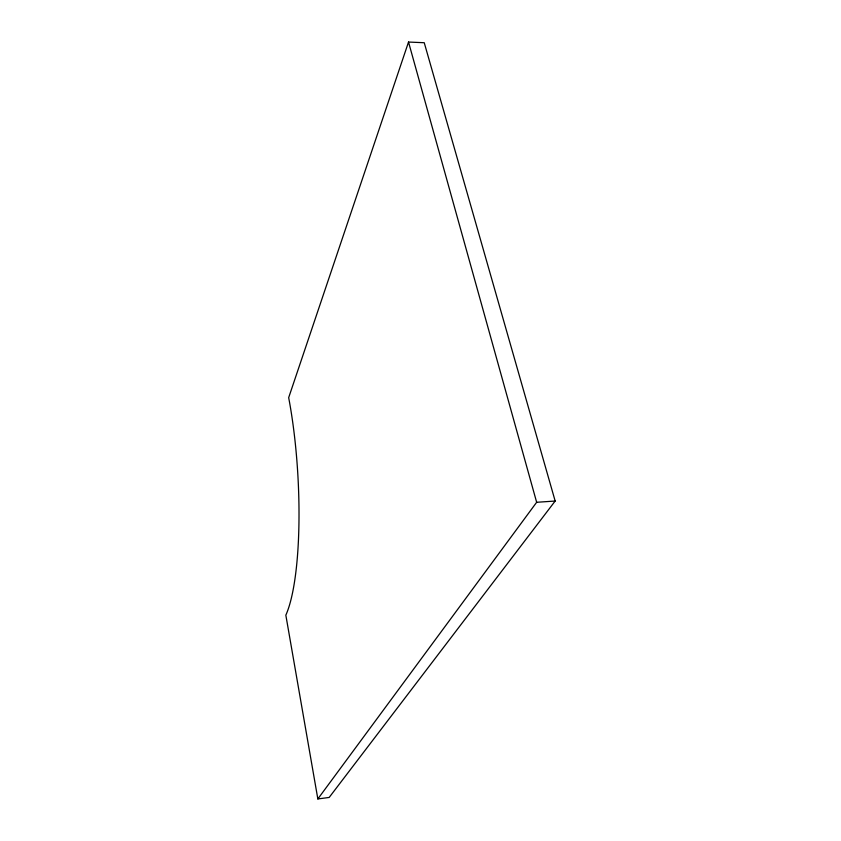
<?xml version="1.0" encoding="UTF-8"?>
<svg xmlns="http://www.w3.org/2000/svg" width="841" height="841" viewBox="0 0 841 841"><rect width="100%" height="100%" fill="white"/><g stroke="black" fill="none" stroke-linecap="round" stroke-linejoin="round"><path stroke-width="1.26" d="M408.526 42.05L288.673 397.656A150.423 32.536 86.7 0 1 285.835 615.16L317.845 798.95L329.178 797.447L555.165 501.036L424.242 42.723L408.526 42.05L536.653 502.287L317.845 798.95M536.653 502.287L555.165 501.036"/></g></svg>
